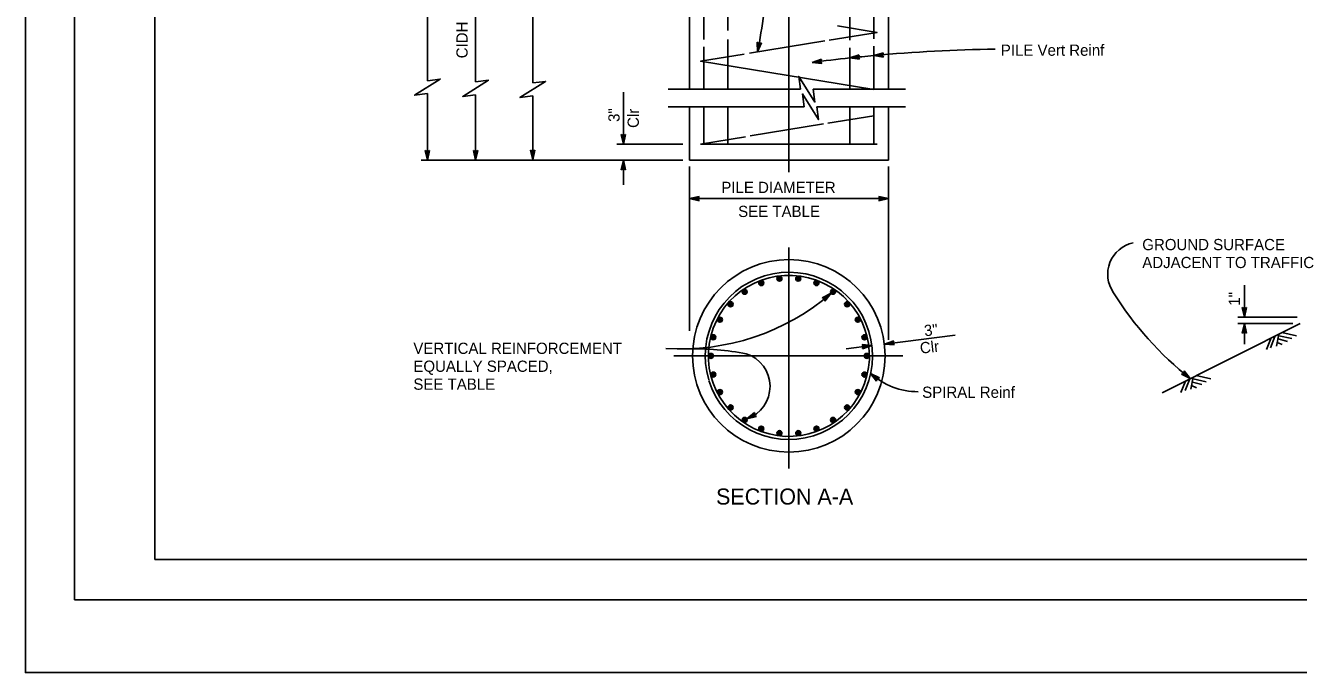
# Model space of a CAD drawing. Extents: x -894 to 866, y -476 to 714.
# Drawn here: x -894 to -101, y -476 to -73 of the extents above; entities that cross this region are included whole.
import ezdxf

# ---------------------------------------------------------------- set-up
doc = ezdxf.new("R2010")
doc.units = 0
for name, color, linetype in [('10 Sheet Format', 7, 'Continuous'), ('56 Stage 3 Anno', 7, 'Continuous'), ('57 Undefined', 7, 'Continuous'), ('59 Sndwall Anno', 7, 'Continuous'), ('60 Nongeo Data', 7, 'Continuous')]:
    doc.layers.add(name, color=color, linetype=linetype)

msp = doc.modelspace()

# ---------------------------------------------------------------- linework, layer by layer
at = {"layer": '10 Sheet Format'}
for p, q in [((-863.46, 668.96), (-863.46, -431.04)), ((-813.45, 643.96), (-813.45, -406.04)), ((-813.45, -406.04), (811.55, -406.04)), ((-863.46, -431.04), (836.55, -431.04))]:
    msp.add_line(p, q, dxfattribs=at)
for points in [[(-894.04, 713.56), (865.96, 713.56), (865.96, -476.44), (-894.04, -476.44)], [(-863.46, -431.04), (836.55, -431.04), (836.55, 668.96), (-863.46, 668.96)]]:
    msp.add_lwpolyline(points, close=True, dxfattribs=at)
at = {"layer": '56 Stage 3 Anno'}
for p, q in [((-418.3, 401.88), (-418.3, -164.28)), ((-643.55, -107.66), (-643.55, 312.9)), ((-577.94, -109.02), (-577.94, 175.56)), ((-613.55, -108.36), (-613.55, 26.9)), ((-437.75, -89.66), (-438.07, -83.53)), ((-438.07, -83.53), (-438.07, -83.53)), ((-438.07, -83.53), (-436.89, -84.54)), ((-437.52, -88.29), (-437.75, -83.82)), ((-435.44, -83.97), (-437.75, -89.66)), ((-435.82, -84.12), (-437.52, -88.3)), ((-437.29, -86.94), (-437.44, -84.05)), ((-436.22, -84.29), (-437.29, -86.94)), ((-437.06, -85.58), (-437.13, -84.34)), ((-436.59, -84.41), (-437.06, -85.58)), ((-436.89, -84.54), (-435.44, -83.97)), ((-435.44, -83.97), (-435.44, -83.97)), ((-437.75, -89.66), (-437.75, -89.66)), ((-403.8, -96.24), (-398, -94.21)), ((-402.42, -96.07), (-398.19, -94.59)), ((-401.06, -95.92), (-398.33, -94.96)), ((-398, -94.21), (-398.64, -95.62)), ((-398, -94.21), (-398, -94.21)), ((-380.3, -93.42), (-374.46, -91.5)), ((-374.2, -94.16), (-380.3, -93.42)), ((-380.3, -93.42), (-380.3, -93.42)), ((-374.45, -93.82), (-378.93, -93.28)), ((-378.92, -93.28), (-374.66, -91.88)), ((-377.55, -93.15), (-374.8, -92.24)), ((-374.72, -93.49), (-377.55, -93.15)), ((-376.18, -93.01), (-375, -92.62)), ((-374.93, -93.16), (-376.18, -93.01)), ((-374.46, -91.5), (-375.13, -92.9)), ((-375.13, -92.9), (-374.2, -94.16)), ((-374.46, -91.5), (-374.46, -91.5)), ((-374.2, -94.16), (-374.2, -94.16)), ((-365.3, -91.92), (-359.38, -90.28)), ((-359.24, -92.95), (-365.3, -91.92)), ((-365.3, -91.92), (-365.3, -91.92)), ((-359.48, -92.6), (-363.92, -91.85)), ((-363.91, -91.85), (-359.6, -90.65)), ((-362.54, -91.78), (-359.75, -91.01)), ((-359.73, -92.26), (-362.54, -91.78)), ((-361.16, -91.71), (-359.97, -91.38)), ((-359.92, -91.92), (-361.16, -91.71)), ((-359.38, -90.28), (-360.11, -91.65)), ((-360.11, -91.65), (-359.24, -92.95)), ((-359.38, -90.28), (-359.38, -90.28)), ((-359.24, -92.95), (-359.24, -92.95)), ((-397.68, -96.86), (-403.8, -96.24)), ((-403.8, -96.24), (-403.8, -96.24)), ((-397.94, -96.53), (-402.43, -96.08)), ((-398.21, -96.2), (-401.06, -95.92)), ((-399.68, -95.75), (-398.52, -95.34)), ((-398.43, -95.88), (-399.68, -95.75)), ((-398.64, -95.62), (-397.68, -96.86)), ((-397.68, -96.86), (-397.68, -96.86)), ((-643.55, -157.1), (-643.55, -115.66)), ((-613.55, -157.1), (-613.55, -116.36)), ((-577.94, -156.83), (-577.94, -117.02)), ((-521.42, -114.77), (-521.42, -147.1)), ((-521.42, -147.1), (-522.75, -141.09)), ((-522.75, -141.1), (-522.75, -141.1)), ((-522.75, -141.1), (-521.42, -141.9)), ((-521.42, -145.7), (-522.39, -141.33)), ((-521.42, -144.33), (-522.04, -141.51)), ((-521.42, -142.95), (-521.68, -141.74)), ((-521.42, -141.9), (-520.08, -141.1)), ((-520.08, -141.1), (-521.42, -147.1)), ((-520.44, -141.31), (-521.42, -145.71)), ((-520.79, -141.55), (-521.42, -144.33)), ((-521.14, -141.72), (-521.42, -142.95)), ((-520.08, -141.1), (-520.08, -141.1)), ((-484.3, -147.1), (-525.42, -147.1)), ((-521.42, -147.1), (-521.42, -147.1)), ((-484.3, -157.1), (-647.54, -157.1)), ((-643.55, -157.1), (-644.88, -151.09)), ((-644.88, -151.1), (-644.88, -151.1)), ((-644.88, -151.1), (-643.55, -151.9)), ((-643.55, -155.7), (-644.52, -151.33)), ((-643.54, -154.33), (-644.17, -151.51)), ((-643.54, -152.95), (-643.81, -151.74)), ((-643.55, -151.9), (-642.21, -151.1)), ((-642.21, -151.1), (-643.55, -157.1)), ((-643.55, -157.1), (-643.55, -157.1)), ((-642.56, -151.31), (-643.54, -155.72)), ((-642.92, -151.55), (-643.54, -154.33)), ((-643.27, -151.72), (-643.54, -152.95)), ((-642.21, -151.1), (-642.21, -151.1)), ((-613.55, -157.1), (-614.88, -151.09)), ((-614.88, -151.1), (-614.88, -151.1)), ((-614.88, -151.1), (-613.55, -151.9)), ((-613.55, -155.7), (-614.52, -151.33)), ((-613.54, -154.33), (-614.17, -151.51)), ((-613.54, -152.95), (-613.81, -151.74)), ((-613.55, -151.9), (-612.21, -151.1)), ((-612.21, -151.1), (-613.55, -157.1)), ((-612.56, -151.31), (-613.55, -155.72)), ((-613.55, -157.1), (-613.55, -157.1)), ((-612.92, -151.55), (-613.54, -154.33)), ((-613.27, -151.72), (-613.54, -152.95)), ((-612.21, -151.1), (-612.21, -151.1)), ((-577.94, -156.83), (-579.27, -150.83)), ((-579.27, -150.83), (-579.27, -150.83)), ((-579.27, -150.83), (-577.94, -151.63)), ((-577.94, -155.44), (-578.91, -151.07)), ((-577.93, -154.07), (-578.56, -151.25)), ((-577.93, -152.69), (-578.2, -151.48)), ((-577.94, -151.63), (-576.6, -150.83)), ((-576.6, -150.83), (-577.94, -156.83)), ((-577.94, -156.83), (-577.94, -156.83)), ((-576.95, -151.05), (-577.93, -155.45)), ((-577.31, -151.28), (-577.93, -154.07)), ((-577.66, -151.46), (-577.93, -152.69)), ((-576.6, -150.83), (-576.6, -150.83)), ((-522.76, -163.1), (-521.42, -157.1)), ((-522.4, -162.88), (-521.42, -158.48)), ((-521.42, -157.1), (-521.42, -157.1)), ((-521.42, -157.1), (-520.09, -163.1)), ((-521.42, -157.1), (-521.42, -172.51)), ((-521.42, -158.49), (-520.45, -162.86)), ((-521.42, -162.3), (-522.76, -163.1)), ((-522.76, -163.1), (-522.76, -163.1)), ((-522.04, -162.64), (-521.42, -159.86)), ((-521.7, -162.47), (-521.42, -161.24)), ((-521.42, -159.86), (-520.8, -162.68)), ((-521.42, -161.24), (-521.15, -162.45)), ((-520.09, -163.1), (-521.42, -162.3)), ((-520.09, -163.1), (-520.09, -163.1)), ((-480.3, -161.09), (-480.3, -263.54)), ((-356.3, -161.09), (-356.3, -269.02)), ((-480.3, -181.09), (-474.3, -179.76)), ((-480.3, -181.09), (-356.3, -181.09)), ((-474.3, -182.43), (-480.3, -181.09)), ((-480.3, -181.09), (-480.3, -181.09)), ((-474.52, -182.08), (-478.92, -181.1)), ((-478.91, -181.09), (-474.54, -180.12)), ((-477.54, -181.1), (-474.71, -180.47)), ((-474.75, -181.72), (-477.54, -181.1)), ((-476.16, -181.1), (-474.95, -180.83)), ((-474.93, -181.37), (-476.16, -181.1)), ((-474.3, -179.76), (-475.1, -181.09)), ((-475.1, -181.09), (-474.3, -182.43)), ((-474.3, -179.76), (-474.3, -179.76)), ((-474.3, -182.43), (-474.3, -182.43)), ((-361.5, -181.09), (-362.3, -179.75)), ((-362.3, -179.75), (-362.3, -179.75)), ((-362.3, -179.75), (-356.3, -181.09)), ((-356.3, -181.09), (-362.3, -182.43)), ((-362.3, -182.43), (-361.5, -181.09)), ((-362.3, -182.43), (-362.3, -182.43)), ((-362.09, -180.11), (-357.68, -181.09)), ((-357.69, -181.1), (-362.07, -182.07)), ((-359.06, -181.09), (-361.89, -181.72)), ((-361.85, -180.47), (-359.06, -181.09)), ((-361.68, -180.82), (-360.45, -181.09)), ((-360.45, -181.09), (-361.65, -181.36)), ((-356.3, -181.09), (-356.3, -181.09)), ((-134.42, -235), (-134.42, -254.93)), ((-397.48, -242.86), (-391.99, -240.11)), ((-396.02, -243.4), (-397.48, -242.86)), ((-397.48, -242.86), (-397.48, -242.86)), ((-397.09, -243), (-393.06, -240.98)), ((-396.68, -243.13), (-394.13, -241.85)), ((-396.33, -243.29), (-395.2, -242.73)), ((-395.8, -244.93), (-396.02, -243.4)), ((-395.2, -242.73), (-395.97, -243.7)), ((-394.13, -241.85), (-395.92, -244.12)), ((-393.06, -240.99), (-395.84, -244.5)), ((-391.99, -240.11), (-395.8, -244.93)), ((-395.8, -244.93), (-395.8, -244.93)), ((-391.99, -240.11), (-391.99, -240.11)), ((-134.42, -254.93), (-135.75, -248.93)), ((-135.75, -248.93), (-135.75, -248.93)), ((-135.75, -248.93), (-134.42, -249.73)), ((-134.42, -253.54), (-135.39, -249.16)), ((-134.41, -252.17), (-135.04, -249.34)), ((-134.41, -250.79), (-134.68, -249.58)), ((-134.42, -249.73), (-133.08, -248.93)), ((-133.08, -248.93), (-134.42, -254.93)), ((-133.43, -249.15), (-134.41, -253.55)), ((-133.79, -249.38), (-134.41, -252.17)), ((-134.14, -249.56), (-134.41, -250.79)), ((-133.08, -248.93), (-133.08, -248.93)), ((-101.6, -254.93), (-138.42, -254.93)), ((-104.18, -258.93), (-138.42, -258.93)), ((-135.76, -264.93), (-134.42, -258.93)), ((-135.4, -264.71), (-134.42, -260.31)), ((-135.04, -264.48), (-134.42, -261.69)), ((-134.42, -254.93), (-134.42, -254.93)), ((-134.42, -258.93), (-134.42, -258.93)), ((-134.42, -258.93), (-133.09, -264.93)), ((-134.42, -258.93), (-134.42, -271.87)), ((-134.42, -261.69), (-133.79, -264.52)), ((-134.41, -260.32), (-133.44, -264.69)), ((-358.76, -271.7), (-314.76, -266.28)), ((-358.76, -271.7), (-352.97, -269.65)), ((-352.97, -269.65), (-353.6, -271.07)), ((-352.97, -269.65), (-352.97, -269.65)), ((-134.42, -264.13), (-135.76, -264.93)), ((-135.76, -264.93), (-135.76, -264.93)), ((-134.69, -264.3), (-134.42, -263.07)), ((-134.42, -263.07), (-134.15, -264.28)), ((-133.09, -264.93), (-134.42, -264.13)), ((-133.09, -264.93), (-133.09, -264.93)), ((-382.63, -274.65), (-366.6, -272.67)), ((-371.76, -273.31), (-372.72, -272.07)), ((-372.72, -272.07), (-372.72, -272.07)), ((-372.72, -272.07), (-366.6, -272.67)), ((-372.46, -272.4), (-367.97, -272.84)), ((-366.6, -272.67), (-372.39, -274.72)), ((-372.39, -274.72), (-371.76, -273.31)), ((-372.39, -274.72), (-372.39, -274.72)), ((-367.98, -272.84), (-372.2, -274.34)), ((-372.19, -272.73), (-369.34, -273.01)), ((-369.34, -273.01), (-372.07, -273.97)), ((-371.97, -273.05), (-370.71, -273.17)), ((-370.71, -273.17), (-371.88, -273.59)), ((-366.6, -272.67), (-366.6, -272.67)), ((-352.64, -272.3), (-358.76, -271.7)), ((-358.76, -271.7), (-358.76, -271.7)), ((-352.9, -271.97), (-357.39, -271.54)), ((-357.38, -271.53), (-353.16, -270.04)), ((-356.02, -271.37), (-353.29, -270.4)), ((-353.18, -271.65), (-356.02, -271.37)), ((-354.65, -271.2), (-353.48, -270.79)), ((-353.39, -271.32), (-354.65, -271.2)), ((-353.6, -271.07), (-352.64, -272.3)), ((-352.64, -272.3), (-352.64, -272.3)), ((-490.06, -279.1), (-347.29, -279.1)), ((-363.64, -294.92), (-367.36, -290.03)), ((-367.36, -290.03), (-367.36, -290.03)), ((-367.36, -290.03), (-361.92, -292.88)), ((-363.58, -294.51), (-366.31, -290.92)), ((-366.3, -290.92), (-362.33, -293.01)), ((-363.53, -294.09), (-365.25, -291.81)), ((-365.25, -291.81), (-362.69, -293.16)), ((-363.44, -293.71), (-364.2, -292.7)), ((-364.2, -292.7), (-363.1, -293.28)), ((-363.39, -293.38), (-363.64, -294.92)), ((-361.92, -292.88), (-363.39, -293.38)), ((-361.92, -292.88), (-361.92, -292.88)), ((-173.62, -290.52), (-172.16, -290)), ((-168.13, -293.29), (-173.62, -290.52)), ((-173.62, -290.52), (-173.62, -290.52)), ((-169.21, -292.41), (-173.21, -290.39)), ((-170.27, -291.54), (-172.86, -290.24)), ((-171.34, -290.67), (-172.45, -290.11)), ((-172.16, -290), (-171.93, -288.46)), ((-172.12, -289.68), (-171.34, -290.67)), ((-172.04, -289.3), (-170.27, -291.54)), ((-171.99, -288.87), (-169.2, -292.42)), ((-171.93, -288.46), (-171.93, -288.46)), ((-171.93, -288.46), (-168.13, -293.29)), ((-168.13, -293.29), (-168.13, -293.29)), ((-363.64, -294.92), (-363.64, -294.92)), ((-444.5, -318.29), (-439.7, -314.45)), ((-438.52, -316.84), (-444.5, -318.29)), ((-438.87, -316.62), (-443.26, -317.68)), ((-443.25, -317.68), (-439.75, -314.88)), ((-442.02, -317.07), (-439.76, -315.26)), ((-439.24, -316.4), (-442.02, -317.07)), ((-440.78, -316.47), (-439.81, -315.69)), ((-439.55, -316.17), (-440.78, -316.47)), ((-439.7, -314.45), (-439.83, -316)), ((-439.83, -316), (-438.52, -316.84)), ((-439.7, -314.45), (-439.7, -314.45)), ((-438.52, -316.84), (-438.52, -316.84)), ((-444.5, -318.29), (-444.5, -318.29))]:
    msp.add_line(p, q, dxfattribs=at)
for points in [[(-418.3, -164.71), (-418.3, 398.72)], [(-643.55, -107.66), (-635.55, -106.66), (-651.55, -116.66), (-643.55, -115.66)], [(-613.55, -108.36), (-605.55, -107.36), (-621.55, -117.36), (-613.55, -116.36)], [(-577.94, -109.02), (-569.94, -108.02), (-585.94, -118.03), (-577.94, -117.02)], [(-418.3, -349.32), (-418.3, -211.64)]]:
    msp.add_lwpolyline(points, dxfattribs=at)
for centre, radius, start, end in [((-925.97, 1.85), 496.72, 349.38311, 352.15699), ((-277.52, -1047.56), 959.66, 96.14806, 97.56106), ((-277.52, -1047.56), 959.66, 95.24804, 96.14806), ((-277.52, -1047.56), 959.66, 90.72823, 95.24805), ((-199.54, -228.28), 20.07, 102.15122, 214.76683), ((-485.43, -131.47), 143.3, 266.21846, 310.69725), ((-37.62, -128.42), 210.28, 211.96042, 231.63487), ((-479.02, -464.74), 190.08, 79.64093, 90.6392), ((-451.43, -298.08), 21.37, 288.95287, 72.03194), ((-337.82, -257.53), 43.91, 227.72381, 270.14752)]:
    msp.add_arc(centre, radius, start, end, dxfattribs=at)
at = {"layer": '59 Sndwall Anno'}
for p, q in [((-117.85, -267.94), (-120.65, -275.04)), ((-115.38, -267.03), (-118.18, -274.14)), ((-113.01, -265.53), (-114.5, -272.99)), ((-113.32, -268.55), (-107.59, -270.14)), ((-113.02, -266.54), (-104.87, -268.37)), ((-111.04, -264.56), (-101.93, -266.6)), ((-113.94, -270.78), (-110.96, -272.11)), ((-168.49, -293.5), (-171.29, -300.6)), ((-166.38, -292.39), (-167.87, -299.85)), ((-166.38, -293.4), (-158.24, -295.22)), ((-164.41, -291.42), (-155.3, -293.46)), ((-171.22, -294.8), (-174.01, -301.9)), ((-167.31, -297.64), (-164.32, -298.97)), ((-166.69, -295.4), (-160.95, -296.99))]:
    msp.add_line(p, q, dxfattribs=at)
at = {"layer": '60 Nongeo Data'}
for p, q in [((-480.3, 12.9), (-480.3, -112.99)), ((-356.3, 12.9), (-356.3, -112.99)), ((-456.3, -53.91), (-456.3, -76.42)), ((-380.3, -47.74), (-380.3, -82.37)), ((-365.3, -54.47), (-365.3, -81.63)), ((-471.3, -65.69), (-471.3, -82)), ((-471.3, -86.46), (-471.3, -112.99)), ((-456.3, -82), (-456.3, -112.99)), ((-380.3, -87.2), (-380.3, -112.99)), ((-365.3, -86.09), (-365.3, -112.99)), ((-493.48, -112.99), (-411.11, -112.99)), ((-403.11, -112.99), (-345.57, -112.99)), ((-493.48, -123.84), (-408.86, -123.84)), ((-480.3, -123.84), (-480.3, -157.1)), ((-471.3, -123.84), (-471.3, -147.1)), ((-456.3, -123.84), (-456.3, -147.1)), ((-400.86, -123.84), (-345.57, -123.84)), ((-380.3, -123.84), (-380.3, -147.1)), ((-365.3, -123.84), (-365.3, -147.1)), ((-356.3, -123.84), (-356.3, -157.1)), ((-473.3, -147.1), (-363.3, -147.1)), ((-480.3, -157.1), (-356.3, -157.1)), ((-185.6, -302.05), (-99.6, -258.93))]:
    msp.add_line(p, q, dxfattribs=at)
for points in [[(-393.28, -82.39), (-363.3, -77.48), (-387.9, -73.46)], [(-442.82, -90.49), (-395.9, -82.81)], [(-365.3, -113.15), (-473.3, -95.48), (-446.07, -91.02)], [(-411.11, -112.99), (-412.11, -104.99), (-402.11, -120.99), (-403.11, -112.99)], [(-408.86, -123.84), (-409.86, -115.84), (-399.86, -131.84), (-400.86, -123.84)], [(-442.51, -142.06), (-396.65, -134.55)], [(-394.08, -134.13), (-365.3, -129.42)], [(-473.3, -147.1), (-445.35, -142.52)]]:
    msp.add_lwpolyline(points, dxfattribs=at)
for centre, radius in [((-418.3, -279.09), 60), ((-424.15, -230.93), 1.56), ((-424.15, -230.93), 1.37), ((-424.15, -230.93), 1.19), ((-424.15, -230.93), 1), ((-412.46, -230.93), 1.56), ((-412.46, -230.93), 1.37), ((-412.46, -230.93), 1.19), ((-412.46, -230.93), 1), ((-445.86, -239.17), 1.56), ((-445.86, -239.17), 1.37), ((-445.86, -239.17), 1.19), ((-435.51, -233.73), 1.56), ((-435.51, -233.73), 1.37), ((-435.51, -233.73), 1.19), ((-435.51, -233.73), 1), ((-435.51, -233.73), 0.812), ((-435.51, -233.73), 0.625), ((-435.51, -233.73), 0.437), ((-435.51, -233.73), 0.187), ((-424.15, -230.93), 0.812), ((-424.15, -230.93), 0.625), ((-424.15, -230.93), 0.437), ((-424.15, -230.93), 0.187), ((-412.46, -230.93), 0.812), ((-412.46, -230.93), 0.625), ((-412.46, -230.93), 0.437), ((-412.46, -230.93), 0.187), ((-401.1, -233.73), 1.56), ((-401.1, -233.73), 1.37), ((-401.1, -233.73), 1.19), ((-401.1, -233.73), 1), ((-401.1, -233.73), 0.812), ((-401.1, -233.73), 0.625), ((-401.1, -233.73), 0.437), ((-401.1, -233.73), 0.187), ((-390.74, -239.16), 1.56), ((-390.74, -239.16), 1.37), ((-390.74, -239.16), 1.19), ((-454.62, -246.92), 1.56), ((-454.62, -246.92), 1.37), ((-454.62, -246.92), 1.19), ((-454.62, -246.92), 1), ((-445.86, -239.17), 1), ((-445.86, -239.17), 0.812), ((-445.86, -239.17), 0.625), ((-445.86, -239.17), 0.437), ((-445.86, -239.17), 0.187), ((-390.74, -239.16), 1), ((-390.74, -239.16), 0.812), ((-390.74, -239.16), 0.625), ((-390.74, -239.16), 0.437), ((-390.74, -239.16), 0.187), ((-381.99, -246.92), 1.56), ((-381.99, -246.92), 1.37), ((-381.99, -246.92), 1.19), ((-381.99, -246.92), 1), ((-454.62, -246.92), 0.812), ((-454.62, -246.92), 0.625), ((-454.62, -246.92), 0.437), ((-454.62, -246.92), 0.187), ((-381.99, -246.92), 0.812), ((-381.99, -246.92), 0.625), ((-381.99, -246.92), 0.437), ((-381.99, -246.92), 0.187), ((-461.26, -256.55), 1.56), ((-461.26, -256.55), 1.37), ((-461.26, -256.55), 1.19), ((-461.26, -256.55), 1), ((-461.26, -256.55), 0.812), ((-461.26, -256.55), 0.625), ((-461.26, -256.55), 0.437), ((-461.26, -256.55), 0.187), ((-375.34, -256.55), 1.56), ((-375.34, -256.55), 1.37), ((-375.34, -256.55), 1.19), ((-375.34, -256.55), 1), ((-375.34, -256.55), 0.812), ((-375.34, -256.55), 0.625), ((-375.34, -256.55), 0.437), ((-375.34, -256.55), 0.187), ((-465.41, -267.48), 1.56), ((-465.41, -267.48), 1.37), ((-465.41, -267.48), 1.19), ((-465.41, -267.48), 1), ((-465.41, -267.48), 0.812), ((-465.41, -267.48), 0.625), ((-465.41, -267.48), 0.437), ((-465.41, -267.48), 0.187), ((-371.19, -267.48), 1.56), ((-371.19, -267.48), 1.37), ((-371.19, -267.48), 1.19), ((-371.19, -267.48), 1), ((-371.19, -267.48), 0.812), ((-371.19, -267.48), 0.625), ((-371.19, -267.48), 0.437), ((-371.19, -267.48), 0.187), ((-466.82, -279.1), 1.56), ((-369.78, -279.09), 1.56), ((-466.82, -279.1), 1.37), ((-466.82, -279.1), 1.19), ((-466.82, -279.1), 1), ((-466.82, -279.1), 0.812), ((-466.82, -279.1), 0.625), ((-466.82, -279.1), 0.437), ((-466.82, -279.1), 0.187), ((-369.78, -279.09), 1.37), ((-369.78, -279.09), 1.19), ((-369.78, -279.09), 1), ((-369.78, -279.09), 0.812), ((-369.78, -279.09), 0.625), ((-369.78, -279.09), 0.437), ((-369.78, -279.09), 0.187), ((-465.41, -290.71), 1.56), ((-465.41, -290.71), 1.37), ((-465.41, -290.71), 1.19), ((-465.41, -290.71), 1), ((-465.41, -290.71), 0.812), ((-465.41, -290.71), 0.625), ((-465.41, -290.71), 0.437), ((-465.41, -290.71), 0.187), ((-371.19, -290.71), 1.56), ((-371.19, -290.71), 1.37), ((-371.19, -290.71), 1.19), ((-371.19, -290.71), 1), ((-371.19, -290.71), 0.812), ((-371.19, -290.71), 0.625), ((-371.19, -290.71), 0.437), ((-371.19, -290.71), 0.187), ((-461.26, -301.64), 1.56), ((-461.26, -301.64), 1.37), ((-461.26, -301.64), 1.19), ((-461.26, -301.64), 1), ((-461.26, -301.64), 0.812), ((-461.26, -301.64), 0.625), ((-461.26, -301.64), 0.437), ((-461.26, -301.64), 0.187), ((-375.34, -301.64), 1.56), ((-375.34, -301.64), 1.37), ((-375.34, -301.64), 1.19), ((-375.34, -301.64), 1), ((-375.34, -301.64), 0.812), ((-375.34, -301.64), 0.625), ((-375.34, -301.64), 0.437), ((-375.34, -301.64), 0.187), ((-454.62, -311.27), 1.56), ((-454.62, -311.27), 1.37), ((-454.62, -311.27), 1.19), ((-454.62, -311.27), 1), ((-454.62, -311.27), 0.812), ((-454.62, -311.27), 0.625), ((-454.62, -311.27), 0.437), ((-454.62, -311.27), 0.187), ((-381.99, -311.27), 1.56), ((-381.99, -311.27), 1.37), ((-381.99, -311.27), 1.19), ((-381.99, -311.27), 1), ((-381.99, -311.27), 0.812), ((-381.99, -311.27), 0.625), ((-381.99, -311.27), 0.437), ((-381.99, -311.27), 0.187), ((-445.86, -319.02), 1.56), ((-445.86, -319.02), 1.37), ((-445.86, -319.02), 1.19), ((-445.86, -319.02), 1), ((-445.86, -319.02), 0.812), ((-445.86, -319.02), 0.625), ((-445.86, -319.02), 0.437), ((-445.86, -319.02), 0.187), ((-435.51, -324.46), 1.56), ((-435.51, -324.46), 1.37), ((-435.51, -324.46), 1.19), ((-435.51, -324.46), 1), ((-435.51, -324.46), 0.812), ((-435.51, -324.46), 0.625), ((-435.51, -324.46), 0.437), ((-435.51, -324.46), 0.187), ((-401.1, -324.46), 1.56), ((-401.1, -324.46), 1.37), ((-401.1, -324.46), 1.19), ((-401.1, -324.46), 1), ((-401.1, -324.46), 0.812), ((-401.1, -324.46), 0.625), ((-401.1, -324.46), 0.437), ((-401.1, -324.46), 0.187), ((-390.74, -319.02), 1.56), ((-390.74, -319.02), 1.37), ((-390.74, -319.02), 1.19), ((-390.74, -319.02), 1), ((-390.74, -319.02), 0.812), ((-390.74, -319.02), 0.625), ((-390.74, -319.02), 0.437), ((-390.74, -319.02), 0.187), ((-424.15, -327.26), 1.56), ((-424.15, -327.26), 1.37), ((-424.15, -327.26), 1.19), ((-424.15, -327.26), 1), ((-424.15, -327.26), 0.812), ((-424.15, -327.26), 0.625), ((-424.15, -327.26), 0.437), ((-424.15, -327.26), 0.187), ((-412.45, -327.26), 1.56), ((-412.45, -327.26), 1.37), ((-412.45, -327.26), 1.19), ((-412.45, -327.26), 1), ((-412.45, -327.26), 0.812), ((-412.45, -327.26), 0.625), ((-412.45, -327.26), 0.437), ((-412.45, -327.26), 0.187)]:
    msp.add_circle(centre, radius, dxfattribs=at)
for radius, start, end in [(52.1, 197.10296, 196.75573), (50.19, 165.86365, 165.78198)]:
    msp.add_arc((-418.3, -279.09), radius, start, end, dxfattribs=at)

# ---------------------------------------------------------------- texts
at = {"layer": '57 Undefined'}
for s, rotation, p in [('CIDH PILE', 90, (-618.5, -93.67)), ('3"', 90, (-523.8, -133.31)), ('Clr', 90, (-511.8, -137.07)), ('1"', 90, (-137.24, -247.81)), ('3"', 6.22621, (-333.65, -266.92)), ('Clr', 6.22621, (-336.26, -277.77))]:
    msp.add_text(s, height=7, rotation=rotation, dxfattribs=at).set_placement(p)
for s, height, p in [('PILE Vert Reinf', 7, (-286.23, -92.08)), ('PILE DIAMETER', 7, (-460.39, -177.61)), ('SEE TABLE', 7, (-449.91, -192.57)), ('GROUND SURFACE', 7, (-198.08, -213.23)), ('ADJACENT TO TRAFFIC', 7, (-198.08, -224.4)), ('VERTICAL REINFORCEMENT', 7, (-652.32, -277.88)), ('EQUALLY SPACED,', 7, (-652.32, -289.05)), ('SEE TABLE', 7, (-652.32, -300.21)), ('SPIRAL Reinf', 7, (-335.22, -305.25)), ('SECTION A-A', 9.9999, (-463.66, -371.76))]:
    msp.add_text(s, height=height, dxfattribs=at).set_placement(p)

doc.saveas('drawing.dxf')
